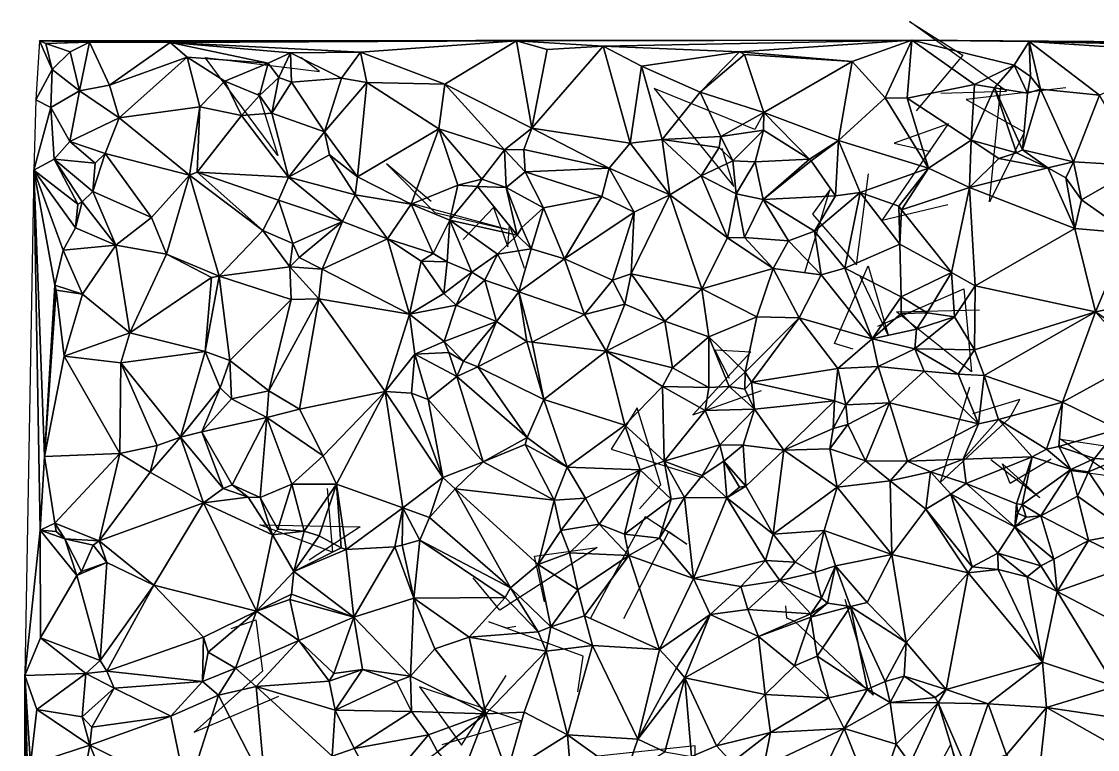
# Model space of a CAD drawing. Header units: metres. Extents: x -15.8 to 15, y -15.6 to 15.3.
# Drawn here: x -15 to 1.06, y 4.41 to 15.27 of the extents above; entities that cross this region are included whole.
import ezdxf

# ---------------------------------------------------------------- set-up
doc = ezdxf.new("R2010")
doc.units = ezdxf.units.M
doc.layers.add('CRACKS', color=1, linetype='Continuous')
doc.layers.add('STREET_MESH', color=7, linetype='Continuous')

msp = doc.modelspace()

# ---------------------------------------------------------------- linework, layer by layer
at = {"layer": 'CRACKS'}
for points in [[(-1.275, 14.2, 0.1), (-0.297, 14.234, 0.1), (-1.746, 15.272, 0.1), (-0.95, 14.77, 0.1), (-1.647, 13.939, 0.1)], [(-11.469, 14.208, 0.1), (-11.174, 13.273, 0.1), (-12.257, 14.735, 0.1), (-10.55, 14.527, 0.1), (-10.83, 14.737, 0.1)], [(-3.929, 13.888, 0.1), (-4.051, 13.658, 0.1), (-5.558, 14.271, 0.1), (-4.369, 12.809, 0.1), (-4.542, 13.378, 0.1)], [(0.589, 14.283, 0.1), (-0.898, 14.108, 0.1), (-0.03, 13.622, 0.1), (-0.553, 12.579, 0.1), (-0.381, 14.287, 0.1)], [(-1.175, 12.537, 0.1), (-2.153, 12.3, 0.1), (-1.163, 13.742, 0.1), (-1.972, 13.455, 0.1), (-1.43, 13.331, 0.1)], [(-8.887, 12.586, 0.1), (-9.55, 13.149, 0.1), (-8.829, 12.421, 0.1), (-7.744, 12.168, 0.1), (-9.218, 12.566, 0.1)], [(-3.306, 11.526, 0.1), (-2.935, 12.758, 0.1), (-3.194, 12.396, 0.1), (-2.537, 11.64, 0.1), (-2.356, 13, 0.1)], [(-8.409, 12.02, 0.1), (-7.955, 12.498, 0.1), (-7.739, 11.906, 0.1), (-7.716, 12.232, 0.1), (-7.497, 11.589, 0.1)], [(-2.584, 10.383, 0.1), (-2.863, 10.464, 0.1), (-2.364, 11.627, 0.1), (-2.062, 10.592, 0.1), (-2.478, 11.461, 0.1)], [(-2.216, 10.726, 0.1), (-0.932, 11.282, 0.1), (-0.82, 10.042, 0.1), (-1.938, 10.938, 0.1), (-0.701, 10.966, 0.1)], [(-4.431, 9.942, 0.1), (-4.649, 10.37, 0.1), (-4.111, 10.343, 0.1), (-4.979, 9.402, 0.1), (-3.956, 9.763, 0.1)], [(-0.848, 9.814, 0.1), (-1.288, 8.391, 0.1), (-0.254, 9.35, 0.1), (-0.1, 9.63, 0.1), (-0.805, 9.417, 0.1)], [(-5.777, 7.998, 0.1), (-5.459, 8.357, 0.1), (-5.812, 9.505, 0.1), (-6.197, 8.887, 0.1), (-4.835, 8.467, 0.1)], [(1.523, 8.328, 0.1), (0.508, 9.039, 0.1), (1.965, 8.817, 0.1), (1.804, 8.412, 0.1), (0.664, 8.567, 0.1)], [(0.37, 8.739, 0.1), (-0.24, 8.374, 0.1), (-0.359, 8.671, 0.1), (0.202, 8.164, 0.1), (-0.532, 8.731, 0.1)], [(-10.437, 8.3, 0.1), (-10.359, 7.35, 0.1), (-11.444, 7.757, 0.1), (-9.942, 7.73, 0.1), (-10.706, 7.231, 0.1)], [(-6.011, 6.362, 0.1), (-5.335, 7.66, 0.1), (-5.069, 7.472, 0.1), (-5.69, 7.879, 0.1), (-6.506, 6.365, 0.1)], [(-7.191, 6.607, 0.1), (-7.344, 7.292, 0.1), (-6.405, 7.419, 0.1), (-7.862, 6.483, 0.1), (-8.26, 6.965, 0.1)], [(-2.709, 6.647, 0.1), (-2.285, 5.214, 0.1), (-3.454, 6.316, 0.1), (-3.575, 6.367, 0.1), (-3.589, 6.548, 0.1)], [(-11.872, 6.209, 0.1), (-11.503, 6.341, 0.1), (-11.401, 5.573, 0.1), (-12.42, 4.665, 0.1), (-11.157, 5.2, 0.1)], [(-6.694, 5.264, 0.1), (-6.617, 5.796, 0.1), (-8.025, 6.309, 0.1), (-7.759, 6.222, 0.1), (-7.621, 6.245, 0.1)], [(-8.721, 4.478, 0.1), (-7.53, 4.83, 0.1), (-9.061, 5.342, 0.1), (-8.432, 4.469, 0.1), (-7.767, 5.509, 0.1)], [(-6.395, 3.576, 0.1), (-4.933, 3.552, 0.1), (-4.944, 4.458, 0.1), (-6.441, 4.302, 0.1), (-5.707, 2.921, 0.1)], [(-1.393, 4.004, 0.1), (-1.126, 4.479, 0.1), (-0.852, 3.325, 0.1), (-1.094, 2.8, 0.1), (-0.708, 4.108, 0.1)]]:
    msp.add_polyline3d(points, dxfattribs=at)
at = {"layer": 'STREET_MESH'}
for points in [[(-14.785, 14.104), (-14.542, 14.557), (-14.73, 14.985)], [(-14.73, 14.985), (-7.612, 14.983), (-1.712, 14.992)], [(-12.779, 14.96), (-7.612, 14.983), (-14.73, 14.985)], [(-13.983, 14.964), (-12.779, 14.96), (-14.73, 14.985)], [(-14.637, 14.945), (-13.983, 14.964), (-14.73, 14.985)], [(-14.542, 14.557), (-14.637, 14.945), (-14.73, 14.985)], [(-14.637, 14.945), (-14.274, 14.818), (-13.983, 14.964)], [(-14.274, 14.818), (-14.637, 14.945), (-14.542, 14.557)], [(-14.274, 14.818), (-14.134, 14.238), (-13.983, 14.964)], [(-13.983, 14.964), (-14.134, 14.238), (-13.687, 14.322)], [(-13.983, 14.964), (-13.687, 14.322), (-12.779, 14.96)], [(-13.687, 14.322), (-12.528, 14.738), (-12.779, 14.96)], [(-12.779, 14.96), (-9.937, 14.816), (-7.612, 14.983)], [(-9.937, 14.816), (-12.779, 14.96), (-10.983, 14.802)], [(-12.779, 14.96), (-11.32, 14.651), (-10.983, 14.802)], [(-12.528, 14.738), (-11.32, 14.651), (-12.779, 14.96)], [(-9.937, 14.816), (-8.682, 14.335), (-7.612, 14.983)], [(-8.682, 14.335), (-7.384, 13.681), (-7.612, 14.983)], [(-7.612, 14.983), (-6.318, 14.905), (-1.712, 14.992)], [(-7.384, 13.681), (-7.151, 14.852), (-7.612, 14.983)], [(-7.151, 14.852), (-6.318, 14.905), (-7.612, 14.983)], [(-6.318, 14.905), (-4.284, 14.818), (-1.712, 14.992)], [(-4.284, 14.818), (-2.603, 14.675), (-1.712, 14.992)], [(-2.603, 14.675), (-2.107, 14.134), (-1.712, 14.992)], [(-2.107, 14.134), (-1.779, 14.128), (-1.712, 14.992)], [(-1.779, 14.128), (-0.776, 14.331), (-1.712, 14.992)], [(0.04, 14.975), (7.804, 14.924), (-1.712, 14.992)], [(-0.181, 14.618), (0.04, 14.975), (-1.712, 14.992)], [(-0.776, 14.331), (-0.181, 14.618), (-1.712, 14.992)], [(-0.181, 14.618), (0.059, 14.449), (0.04, 14.975)], [(3.629, 14.887), (0.04, 14.975), (2.426, 14.813)], [(0.04, 14.975), (1.092, 14.173), (2.426, 14.813)], [(7.804, 14.924), (0.04, 14.975), (3.629, 14.887)], [(0.04, 14.975), (0.212, 14.26), (1.092, 14.173)], [(0.059, 14.449), (0.212, 14.26), (0.04, 14.975)], [(-14.274, 14.818), (-14.542, 14.557), (-14.134, 14.238)], [(-11.32, 14.651), (-11.158, 14.437), (-10.983, 14.802)], [(-11.158, 14.437), (-10.971, 14.366), (-10.983, 14.802)], [(-10.224, 14.425), (-9.937, 14.816), (-10.983, 14.802)], [(-10.971, 14.366), (-10.224, 14.425), (-10.983, 14.802)], [(-10.224, 14.425), (-9.843, 14.361), (-9.937, 14.816)], [(-9.843, 14.361), (-8.682, 14.335), (-9.937, 14.816)], [(-6.318, 14.905), (-7.151, 14.852), (-7.384, 13.681)], [(-5.914, 13.457), (-6.318, 14.905), (-7.384, 13.681)], [(-6.318, 14.905), (-5.746, 14.607), (-4.284, 14.818)], [(-6.318, 14.905), (-5.914, 13.457), (-5.746, 14.607)], [(-5.746, 14.607), (-4.867, 14.219), (-4.284, 14.818)], [(-4.867, 14.219), (-4.206, 14.778), (-4.284, 14.818)], [(-3.918, 13.913), (-4.206, 14.778), (-4.867, 14.219)], [(-4.206, 14.778), (-2.603, 14.675), (-4.284, 14.818)], [(-4.206, 14.778), (-3.918, 13.913), (-2.603, 14.675)], [(-13.54, 13.835), (-12.528, 14.738), (-13.687, 14.322)], [(-12.338, 13.998), (-12.528, 14.738), (-13.54, 13.835)], [(-11.32, 14.651), (-12.528, 14.738), (-11.966, 14.382)], [(-12.528, 14.738), (-12.338, 13.998), (-11.966, 14.382)], [(-11.447, 14.165), (-11.32, 14.651), (-11.966, 14.382)], [(-11.447, 14.165), (-11.158, 14.437), (-11.32, 14.651)], [(-2.603, 14.675), (-3.918, 13.913), (-2.807, 13.498)], [(-2.107, 14.134), (-2.603, 14.675), (-2.807, 13.498)], [(-0.476, 14.284), (-0.181, 14.618), (-0.776, 14.331)], [(-0.181, 14.618), (-0.476, 14.284), (0.014, 14.202)], [(0.059, 14.449), (-0.181, 14.618), (0.014, 14.202)], [(-14.785, 14.104), (-14.562, 13.989), (-14.542, 14.557)], [(-14.542, 14.557), (-14.562, 13.989), (-14.134, 14.238)], [(-5.914, 13.457), (-5.436, 13.511), (-5.746, 14.607)], [(-5.436, 13.511), (-4.867, 14.219), (-5.746, 14.607)], [(-14.134, 14.238), (-13.54, 13.835), (-13.687, 14.322)], [(-12.338, 13.998), (-11.716, 13.871), (-11.966, 14.382)], [(-11.716, 13.871), (-11.447, 14.165), (-11.966, 14.382)], [(-11.447, 14.165), (-11.265, 13.905), (-11.158, 14.437)], [(-11.265, 13.905), (-10.971, 14.366), (-11.158, 14.437)], [(-10.477, 13.624), (-10.971, 14.366), (-11.265, 13.905)], [(-10.971, 14.366), (-10.477, 13.624), (-10.224, 14.425)], [(-10.477, 13.624), (-9.843, 14.361), (-10.224, 14.425)], [(-10.477, 13.624), (-9.985, 12.953), (-9.843, 14.361)], [(-9.843, 14.361), (-9.985, 12.953), (-8.769, 13.672)], [(-8.682, 14.335), (-9.843, 14.361), (-8.769, 13.672)], [(-7.789, 13.354), (-8.682, 14.335), (-8.769, 13.672)], [(-8.682, 14.335), (-7.789, 13.354), (-7.384, 13.681)], [(-0.776, 14.331), (-1.779, 14.128), (-0.823, 13.501)], [(-0.476, 14.284), (-0.776, 14.331), (-0.823, 13.501)], [(0.212, 14.26), (0.059, 14.449), (0.014, 14.202)], [(-14.562, 13.989), (-14.277, 13.482), (-14.134, 14.238)], [(-14.277, 13.482), (-13.54, 13.835), (-14.134, 14.238)], [(-11.265, 13.905), (-11.447, 14.165), (-11.716, 13.871)], [(-4.562, 13.556), (-4.867, 14.219), (-5.436, 13.511)], [(-4.562, 13.556), (-3.918, 13.913), (-4.867, 14.219)], [(-1.46, 13.081), (-2.107, 14.134), (-2.807, 13.498)], [(-2.107, 14.134), (-1.46, 13.081), (-1.779, 14.128)], [(-0.149, 13.312), (-0.476, 14.284), (-0.823, 13.501)], [(-0.476, 14.284), (-0.059, 13.358), (0.014, 14.202)], [(-0.059, 13.358), (-0.476, 14.284), (-0.149, 13.312)], [(-0.059, 13.358), (0.212, 14.26), (0.014, 14.202)], [(0.212, 14.26), (-0.059, 13.358), (0.703, 13.179)], [(0.212, 14.26), (0.703, 13.179), (1.092, 14.173)], [(0.703, 13.179), (1.71, 13.116), (1.092, 14.173)], [(-14.562, 13.989), (-14.785, 14.104), (-14.816, 13.054)], [(-14.514, 13.217), (-14.562, 13.989), (-14.816, 13.054)], [(-14.562, 13.989), (-14.514, 13.217), (-14.277, 13.482)], [(-12.338, 13.998), (-13.54, 13.835), (-12.494, 12.98)], [(-12.338, 13.998), (-12.494, 12.98), (-12.376, 13.023)], [(-11.716, 13.871), (-12.338, 13.998), (-12.376, 13.023)], [(-1.779, 14.128), (-1.46, 13.081), (-0.823, 13.501)], [(-13.54, 13.835), (-14.277, 13.482), (-13.749, 13.3)], [(-12.494, 12.98), (-13.54, 13.835), (-13.749, 13.3)], [(-11.015, 12.949), (-11.716, 13.871), (-12.376, 13.023)], [(-11.265, 13.905), (-11.716, 13.871), (-11.015, 12.949)], [(-10.477, 13.624), (-11.265, 13.905), (-11.015, 12.949)], [(-4.562, 13.556), (-3.923, 13.652), (-3.918, 13.913)], [(-3.923, 13.652), (-3.239, 13.218), (-3.918, 13.913)], [(-3.918, 13.913), (-3.239, 13.218), (-2.807, 13.498)], [(-9.985, 12.953), (-9.181, 12.545), (-8.769, 13.672)], [(-9.181, 12.545), (-8.486, 12.831), (-8.769, 13.672)], [(-8.128, 12.918), (-7.789, 13.354), (-8.769, 13.672)], [(-8.486, 12.831), (-8.128, 12.918), (-8.769, 13.672)], [(-7.789, 13.354), (-7.5, 13.362), (-7.384, 13.681)], [(-7.384, 13.681), (-7.5, 13.362), (-6.228, 13.083)], [(-5.914, 13.457), (-7.384, 13.681), (-6.228, 13.083)], [(-4.383, 13.193), (-3.923, 13.652), (-4.562, 13.556)], [(-4.05, 13.178), (-3.923, 13.652), (-4.383, 13.193)], [(-3.239, 13.218), (-3.923, 13.652), (-4.05, 13.178)], [(-10.477, 13.624), (-11.015, 12.949), (-10.401, 13.282)], [(-9.985, 12.953), (-10.477, 13.624), (-10.401, 13.282)], [(-5.914, 13.457), (-5.323, 12.684), (-5.436, 13.511)], [(-4.562, 13.556), (-5.436, 13.511), (-4.586, 13.391)], [(-5.436, 13.511), (-4.856, 12.97), (-4.586, 13.391)], [(-5.323, 12.684), (-4.856, 12.97), (-5.436, 13.511)], [(-4.383, 13.193), (-4.562, 13.556), (-4.586, 13.391)], [(-3.239, 13.218), (-3.215, 13.191), (-2.807, 13.498)], [(-3.215, 13.191), (-2.85, 12.671), (-2.807, 13.498)], [(-2.85, 12.671), (-2.483, 12.721), (-2.807, 13.498)], [(-2.483, 12.721), (-1.46, 13.081), (-2.807, 13.498)], [(-1.46, 13.081), (-0.847, 12.795), (-0.823, 13.501)], [(-0.847, 12.795), (-0.41, 13.227), (-0.823, 13.501)], [(-0.41, 13.227), (-0.149, 13.312), (-0.823, 13.501)], [(-14.514, 13.217), (-13.9, 13.157), (-14.277, 13.482)], [(-14.277, 13.482), (-13.9, 13.157), (-13.749, 13.3)], [(-8.128, 12.918), (-7.766, 12.792), (-7.789, 13.354)], [(-7.5, 13.362), (-7.789, 13.354), (-7.483, 13.027)], [(-7.789, 13.354), (-7.766, 12.792), (-7.483, 13.027)], [(-7.5, 13.362), (-7.483, 13.027), (-6.228, 13.083)], [(-5.323, 12.684), (-5.914, 13.457), (-6.228, 13.083)], [(-4.856, 12.97), (-4.383, 13.193), (-4.586, 13.391)], [(0.322, 13.089), (-0.059, 13.358), (-0.149, 13.312)], [(-0.059, 13.358), (0.322, 13.089), (0.703, 13.179)], [(-14.159, 12.547), (-14.514, 13.217), (-14.816, 13.054)], [(-14.514, 13.217), (-13.935, 12.734), (-13.9, 13.157)], [(-14.092, 12.578), (-13.935, 12.734), (-14.514, 13.217)], [(-14.159, 12.547), (-14.092, 12.578), (-14.514, 13.217)], [(-13.935, 12.734), (-13.061, 12.346), (-13.749, 13.3)], [(-13.9, 13.157), (-13.935, 12.734), (-13.749, 13.3)], [(-13.061, 12.346), (-12.494, 12.98), (-13.749, 13.3)], [(-11.015, 12.949), (-10.019, 12.685), (-10.401, 13.282)], [(-10.019, 12.685), (-9.985, 12.953), (-10.401, 13.282)], [(-4.333, 12.701), (-4.383, 13.193), (-4.856, 12.97)], [(-4.05, 13.178), (-4.383, 13.193), (-4.333, 12.701)], [(-3.929, 12.613), (-4.05, 13.178), (-4.333, 12.701)], [(-3.239, 13.218), (-4.05, 13.178), (-3.929, 12.613)], [(-3.215, 13.191), (-3.239, 13.218), (-3.929, 12.613)], [(-2.85, 12.671), (-3.215, 13.191), (-3.929, 12.613)], [(0.322, 13.089), (-0.41, 13.227), (-0.847, 12.795)], [(-0.41, 13.227), (0.322, 13.089), (-0.149, 13.312)], [(0.322, 13.089), (0.589, 12.94), (0.703, 13.179)], [(0.589, 12.94), (0.821, 12.612), (0.703, 13.179)], [(0.821, 12.612), (1.71, 13.116), (0.703, 13.179)], [(-14.723, 7.678), (-14.816, 13.054), (-14.952, 5.509)], [(-14.5, 11.335), (-14.816, 13.054), (-14.657, 8.778)], [(-14.5, 11.335), (-14.377, 11.859), (-14.816, 13.054)], [(-14.816, 13.054), (-14.723, 7.678), (-14.657, 8.778)], [(-14.377, 11.859), (-14.192, 12.192), (-14.816, 13.054)], [(-14.192, 12.192), (-14.159, 12.547), (-14.816, 13.054)], [(-12.494, 12.98), (-11.398, 12.153), (-12.376, 13.023)], [(-11.163, 12.603), (-11.015, 12.949), (-12.376, 13.023)], [(-11.398, 12.153), (-11.163, 12.603), (-12.376, 13.023)], [(-7.483, 13.027), (-7.766, 12.792), (-7.207, 12.491)], [(-7.483, 13.027), (-6.335, 12.661), (-6.228, 13.083)], [(-6.335, 12.661), (-7.483, 13.027), (-7.207, 12.491)], [(-6.335, 12.661), (-5.856, 12.426), (-6.228, 13.083)], [(-5.856, 12.426), (-5.323, 12.684), (-6.228, 13.083)], [(-1.46, 13.081), (-2.483, 12.721), (-1.906, 12.515)], [(-1.862, 12.461), (-1.46, 13.081), (-1.906, 12.515)], [(-1.46, 13.081), (-1.862, 12.461), (-0.847, 12.795)], [(0.322, 13.089), (-0.847, 12.795), (0.724, 12.181)], [(0.589, 12.94), (0.322, 13.089), (0.724, 12.181)], [(1.71, 13.116), (0.821, 12.612), (1.531, 12.112)], [(-12.837, 11.797), (-12.494, 12.98), (-13.061, 12.346)], [(-12.837, 11.797), (-12.051, 11.47), (-12.494, 12.98)], [(-12.051, 11.47), (-11.398, 12.153), (-12.494, 12.98)], [(-11.015, 12.949), (-11.163, 12.603), (-10.209, 12.286)], [(-10.019, 12.685), (-11.015, 12.949), (-10.209, 12.286)], [(-9.985, 12.953), (-10.019, 12.685), (-9.181, 12.545)], [(-8.128, 12.918), (-8.486, 12.831), (-8.194, 12.807)], [(-8.128, 12.918), (-8.194, 12.807), (-7.766, 12.792)], [(-4.856, 12.97), (-5.323, 12.684), (-4.461, 12.044)], [(-4.333, 12.701), (-4.856, 12.97), (-4.461, 12.044)], [(0.821, 12.612), (0.589, 12.94), (0.724, 12.181)], [(-13.589, 11.932), (-13.935, 12.734), (-14.092, 12.578)], [(-13.935, 12.734), (-13.589, 11.932), (-13.061, 12.346)], [(-8.605, 12.305), (-8.486, 12.831), (-9.181, 12.545)], [(-8.194, 12.807), (-8.486, 12.831), (-8.605, 12.305)], [(-7.599, 12.085), (-8.194, 12.807), (-8.605, 12.305)], [(-8.194, 12.807), (-7.599, 12.085), (-7.766, 12.792)], [(-7.766, 12.792), (-7.53, 12.197), (-7.207, 12.491)], [(-7.599, 12.085), (-7.53, 12.197), (-7.766, 12.792)], [(-4.208, 12.046), (-4.333, 12.701), (-4.461, 12.044)], [(-4.208, 12.046), (-3.929, 12.613), (-4.333, 12.701)], [(-2.483, 12.721), (-3.162, 12.144), (-2.71, 11.588)], [(-2.483, 12.721), (-2.85, 12.671), (-3.162, 12.144)], [(-1.888, 11.947), (-2.483, 12.721), (-2.71, 11.588)], [(-2.483, 12.721), (-1.888, 11.947), (-1.906, 12.515)], [(-0.847, 12.795), (-1.862, 12.461), (-1.118, 11.526)], [(-0.766, 11.325), (-0.847, 12.795), (-1.118, 11.526)], [(-0.847, 12.795), (-0.766, 11.325), (0.724, 12.181)], [(-14.192, 12.192), (-13.589, 11.932), (-14.092, 12.578)], [(-14.159, 12.547), (-14.192, 12.192), (-14.092, 12.578)], [(-11.163, 12.603), (-11.398, 12.153), (-10.948, 11.958)], [(-10.209, 12.286), (-11.163, 12.603), (-10.948, 11.958)], [(-10.019, 12.685), (-10.209, 12.286), (-9.537, 12.027)], [(-9.181, 12.545), (-10.019, 12.685), (-9.537, 12.027)], [(-8.855, 11.811), (-9.181, 12.545), (-9.537, 12.027)], [(-8.855, 11.811), (-8.605, 12.305), (-9.181, 12.545)], [(-6.895, 11.728), (-6.335, 12.661), (-7.207, 12.491)], [(-5.856, 12.426), (-6.335, 12.661), (-6.895, 11.728)], [(-5.323, 12.684), (-5.901, 11.507), (-4.845, 11.281)], [(-5.323, 12.684), (-5.856, 12.426), (-5.901, 11.507)], [(-5.323, 12.684), (-4.845, 11.281), (-4.461, 12.044)], [(-4.208, 12.046), (-3.549, 11.998), (-3.929, 12.613)], [(-2.85, 12.671), (-3.929, 12.613), (-3.162, 12.144)], [(-3.929, 12.613), (-3.549, 11.998), (-3.162, 12.144)], [(0.821, 12.612), (0.724, 12.181), (1.531, 12.112)], [(-7.207, 12.491), (-7.53, 12.197), (-7.392, 11.878)], [(-6.895, 11.728), (-7.207, 12.491), (-7.392, 11.878)], [(-6.176, 11.411), (-5.856, 12.426), (-6.895, 11.728)], [(-5.856, 12.426), (-6.176, 11.411), (-5.901, 11.507)], [(-1.888, 11.947), (-1.862, 12.461), (-1.906, 12.515)], [(-1.862, 12.461), (-1.888, 11.947), (-1.118, 11.526)], [(-13.589, 11.932), (-12.837, 11.797), (-13.061, 12.346)], [(-10.856, 11.749), (-10.209, 12.286), (-10.948, 11.958)], [(-10.209, 12.286), (-10.856, 11.749), (-10.513, 11.577)], [(-10.209, 12.286), (-10.513, 11.577), (-9.537, 12.027)], [(-8.855, 11.811), (-8.646, 11.682), (-8.605, 12.305)], [(-8.646, 11.682), (-8.277, 11.531), (-8.605, 12.305)], [(-8.277, 11.531), (-7.895, 11.797), (-8.605, 12.305)], [(-7.895, 11.797), (-7.599, 12.085), (-8.605, 12.305)], [(-13.589, 11.932), (-14.192, 12.192), (-14.377, 11.859)], [(-11.398, 12.153), (-12.051, 11.47), (-10.992, 11.608)], [(-11.398, 12.153), (-10.992, 11.608), (-10.948, 11.958)], [(-7.599, 12.085), (-7.895, 11.797), (-7.392, 11.878)], [(-7.53, 12.197), (-7.599, 12.085), (-7.392, 11.878)], [(-3.781, 11.584), (-4.208, 12.046), (-4.461, 12.044)], [(-3.549, 11.998), (-4.208, 12.046), (-3.781, 11.584)], [(-3.549, 11.998), (-3.062, 11.492), (-3.162, 12.144)], [(-3.162, 12.144), (-3.062, 11.492), (-2.71, 11.588)], [(-0.766, 11.325), (1.03, 10.94), (0.724, 12.181)], [(0.724, 12.181), (1.03, 10.94), (1.531, 12.112)], [(1.03, 10.94), (2.651, 11.266), (1.531, 12.112)], [(-13.589, 11.932), (-14.377, 11.859), (-14.088, 11.204)], [(-13.383, 10.625), (-13.589, 11.932), (-14.088, 11.204)], [(-12.837, 11.797), (-13.589, 11.932), (-13.383, 10.625)], [(-10.992, 11.608), (-10.856, 11.749), (-10.948, 11.958)], [(-10.513, 11.577), (-9.21, 10.903), (-9.537, 12.027)], [(-9.21, 10.903), (-9.034, 11.695), (-9.537, 12.027)], [(-9.034, 11.695), (-8.855, 11.811), (-9.537, 12.027)], [(-4.845, 11.281), (-3.781, 11.584), (-4.461, 12.044)], [(-3.062, 11.492), (-3.549, 11.998), (-3.781, 11.584)], [(-1.871, 11.161), (-1.888, 11.947), (-2.71, 11.588)], [(-1.888, 11.947), (-1.871, 11.161), (-1.118, 11.526)], [(-14.377, 11.859), (-14.5, 11.335), (-14.088, 11.204)], [(-12.163, 11.453), (-12.837, 11.797), (-13.383, 10.625)], [(-12.163, 11.453), (-12.051, 11.47), (-12.837, 11.797)], [(-10.513, 11.577), (-10.856, 11.749), (-10.992, 11.608)], [(-8.855, 11.811), (-9.034, 11.695), (-8.646, 11.682)], [(-7.895, 11.797), (-8.277, 11.531), (-8.083, 11.411)], [(-7.575, 11.235), (-7.895, 11.797), (-8.083, 11.411)], [(-7.895, 11.797), (-7.575, 11.235), (-7.392, 11.878)], [(-7.575, 11.235), (-6.895, 11.728), (-7.392, 11.878)], [(-6.895, 11.728), (-7.575, 11.235), (-6.595, 10.898)], [(-6.176, 11.411), (-6.895, 11.728), (-6.595, 10.898)], [(-10.992, 11.608), (-12.051, 11.47), (-10.974, 11.123)], [(-10.563, 11.13), (-10.992, 11.608), (-10.974, 11.123)], [(-10.563, 11.13), (-10.513, 11.577), (-10.992, 11.608)], [(-10.563, 11.13), (-9.21, 10.903), (-10.513, 11.577)], [(-9.034, 11.695), (-9.21, 10.903), (-8.696, 11.213)], [(-8.646, 11.682), (-9.034, 11.695), (-8.696, 11.213)], [(-8.277, 11.531), (-8.646, 11.682), (-8.696, 11.213)], [(-3.781, 11.584), (-4.845, 11.281), (-4.026, 10.865)], [(-3.394, 10.847), (-3.781, 11.584), (-4.026, 10.865)], [(-3.062, 11.492), (-3.781, 11.584), (-3.394, 10.847)], [(-2.71, 11.588), (-3.062, 11.492), (-2.302, 10.537)], [(-1.871, 11.161), (-2.71, 11.588), (-2.302, 10.537)], [(-12.163, 11.453), (-13.383, 10.625), (-12.257, 10.345)], [(-11.888, 10.214), (-12.051, 11.47), (-12.257, 10.345)], [(-12.051, 11.47), (-12.163, 11.453), (-12.257, 10.345)], [(-12.051, 11.47), (-11.888, 10.214), (-10.974, 11.123)], [(-8.511, 11.036), (-8.277, 11.531), (-8.696, 11.213)], [(-8.277, 11.531), (-8.511, 11.036), (-8.083, 11.411)], [(-8.511, 11.036), (-7.911, 10.792), (-8.083, 11.411)], [(-7.911, 10.792), (-7.575, 11.235), (-8.083, 11.411)], [(-6.176, 11.411), (-6.595, 10.898), (-5.994, 11.052)], [(-5.901, 11.507), (-6.176, 11.411), (-5.994, 11.052)], [(-5.397, 10.799), (-5.901, 11.507), (-5.994, 11.052)], [(-5.901, 11.507), (-5.397, 10.799), (-4.845, 11.281)], [(-2.302, 10.537), (-3.062, 11.492), (-3.394, 10.847)], [(-1.871, 11.161), (-1.48, 10.924), (-1.118, 11.526)], [(-1.48, 10.924), (-1.073, 10.863), (-1.118, 11.526)], [(-1.073, 10.863), (-0.766, 11.325), (-1.118, 11.526)], [(-14.483, 11.262), (-14.5, 11.335), (-14.657, 8.778)], [(-14.483, 11.262), (-14.657, 8.778), (-14.362, 10.274)], [(-14.5, 11.335), (-14.483, 11.262), (-14.088, 11.204)], [(-14.088, 11.204), (-14.483, 11.262), (-14.362, 10.274)], [(-5.397, 10.799), (-4.741, 10.565), (-4.845, 11.281)], [(-4.845, 11.281), (-4.741, 10.565), (-4.026, 10.865)], [(-0.766, 11.325), (-1.073, 10.863), (-0.774, 10.369)], [(-0.766, 11.325), (-0.774, 10.369), (1.03, 10.94)], [(1.989, 10.278), (2.651, 11.266), (1.03, 10.94)], [(-13.383, 10.625), (-14.088, 11.204), (-14.362, 10.274)], [(-11.888, 10.214), (-11.31, 9.758), (-10.974, 11.123)], [(-11.31, 9.758), (-10.563, 11.13), (-10.974, 11.123)], [(-10.851, 9.483), (-10.563, 11.13), (-11.31, 9.758)], [(-10.851, 9.483), (-9.573, 9.748), (-10.563, 11.13)], [(-10.563, 11.13), (-9.573, 9.748), (-9.21, 10.903)], [(-9.21, 10.903), (-8.511, 11.036), (-8.696, 11.213)], [(-7.911, 10.792), (-7.455, 10.494), (-7.575, 11.235)], [(-7.575, 11.235), (-7.375, 10.484), (-6.595, 10.898)], [(-7.575, 11.235), (-7.455, 10.494), (-7.375, 10.484)], [(-1.869, 10.914), (-1.871, 11.161), (-2.302, 10.537)], [(-1.871, 11.161), (-1.869, 10.914), (-1.48, 10.924)], [(-8.689, 10.495), (-8.511, 11.036), (-9.21, 10.903)], [(-8.689, 10.495), (-7.911, 10.792), (-8.511, 11.036)], [(-6.595, 10.898), (-6.274, 10.353), (-5.994, 11.052)], [(-6.274, 10.353), (-5.397, 10.799), (-5.994, 11.052)], [(-1.869, 10.914), (-1.641, 10.677), (-1.48, 10.924)], [(-1.48, 10.924), (-1.641, 10.677), (-1.073, 10.863)], [(-0.774, 10.369), (-0.631, 9.987), (1.03, 10.94)], [(1.03, 10.94), (-0.631, 9.987), (0.541, 9.588)], [(1.671, 10.213), (1.03, 10.94), (0.541, 9.588)], [(1.671, 10.213), (1.989, 10.278), (1.03, 10.94)], [(-9.21, 10.903), (-9.573, 9.748), (-9.126, 10.308)], [(-8.689, 10.495), (-9.21, 10.903), (-9.126, 10.308)], [(-8.689, 10.495), (-8.404, 10.202), (-7.911, 10.792)], [(-8.404, 10.202), (-8.19, 10.119), (-7.911, 10.792)], [(-8.19, 10.119), (-7.455, 10.494), (-7.911, 10.792)], [(-6.595, 10.898), (-7.375, 10.484), (-6.274, 10.353)], [(-5.283, 10.1), (-5.397, 10.799), (-6.274, 10.353)], [(-5.397, 10.799), (-5.283, 10.1), (-4.741, 10.565)], [(-4.741, 10.565), (-4.198, 10.039), (-4.026, 10.865)], [(-4.198, 10.039), (-3.394, 10.847), (-4.026, 10.865)], [(-4.198, 10.039), (-4.104, 9.887), (-3.394, 10.847)], [(-3.394, 10.847), (-4.104, 9.887), (-2.817, 10.091)], [(-2.302, 10.537), (-3.394, 10.847), (-2.817, 10.091)], [(-1.641, 10.677), (-1.869, 10.914), (-2.302, 10.537)], [(-0.774, 10.369), (-1.073, 10.863), (-1.664, 10.387)], [(-1.073, 10.863), (-1.641, 10.677), (-1.664, 10.387)], [(-13.518, 10.175), (-13.383, 10.625), (-14.362, 10.274)], [(-13.383, 10.625), (-13.518, 10.175), (-12.257, 10.345)], [(-1.641, 10.677), (-2.302, 10.537), (-1.664, 10.387)], [(-8.62, 10.329), (-8.689, 10.495), (-9.126, 10.308)], [(-8.62, 10.329), (-8.404, 10.202), (-8.689, 10.495)], [(-7.455, 10.494), (-8.19, 10.119), (-7.203, 9.627)], [(-7.455, 10.494), (-7.203, 9.627), (-7.375, 10.484)], [(-7.375, 10.484), (-7.203, 9.627), (-6.274, 10.353)], [(-5.283, 10.1), (-4.74, 9.81), (-4.741, 10.565)], [(-4.74, 9.81), (-4.438, 9.823), (-4.741, 10.565)], [(-4.438, 9.823), (-4.198, 10.039), (-4.741, 10.565)], [(-2.215, 10.124), (-2.302, 10.537), (-2.817, 10.091)], [(-2.302, 10.537), (-2.215, 10.124), (-1.664, 10.387)], [(-13.518, 10.175), (-12.624, 9.067), (-12.257, 10.345)], [(-12.624, 9.067), (-12.033, 9.804), (-12.257, 10.345)], [(-12.033, 9.804), (-11.888, 10.214), (-12.257, 10.345)], [(-9.573, 9.748), (-9.178, 9.725), (-9.126, 10.308)], [(-9.178, 9.725), (-8.929, 9.628), (-9.126, 10.308)], [(-8.503, 9.975), (-8.62, 10.329), (-9.126, 10.308)], [(-8.929, 9.628), (-8.503, 9.975), (-9.126, 10.308)], [(-8.404, 10.202), (-8.62, 10.329), (-8.503, 9.975)], [(-7.203, 9.627), (-5.993, 9.247), (-6.274, 10.353)], [(-5.283, 10.1), (-6.274, 10.353), (-5.43, 9.823)], [(-6.274, 10.353), (-5.993, 9.247), (-5.43, 9.823)], [(-2.215, 10.124), (-1.525, 10.052), (-1.664, 10.387)], [(-1.019, 10.007), (-0.774, 10.369), (-1.664, 10.387)], [(-1.525, 10.052), (-1.019, 10.007), (-1.664, 10.387)], [(-1.019, 10.007), (-0.631, 9.987), (-0.774, 10.369)], [(-14.657, 8.778), (-13.533, 8.822), (-14.362, 10.274)], [(-13.533, 8.822), (-13.518, 10.175), (-14.362, 10.274)], [(-13.533, 8.822), (-12.974, 8.944), (-13.518, 10.175)], [(-12.974, 8.944), (-12.624, 9.067), (-13.518, 10.175)], [(-12.033, 9.804), (-11.867, 9.638), (-11.888, 10.214)], [(-11.867, 9.638), (-11.31, 9.758), (-11.888, 10.214)], [(-8.404, 10.202), (-8.503, 9.975), (-8.19, 10.119)], [(-8.19, 10.119), (-8.503, 9.975), (-7.453, 9.061)], [(-7.203, 9.627), (-8.19, 10.119), (-7.453, 9.061)], [(-2.697, 9.549), (-2.215, 10.124), (-2.817, 10.091)], [(-2.215, 10.124), (-2.697, 9.549), (-2.041, 9.579)], [(-1.525, 10.052), (-2.215, 10.124), (-2.041, 9.579)], [(1.366, 9.188), (1.671, 10.213), (0.541, 9.588)], [(-8.503, 9.975), (-8.929, 9.628), (-8.109, 8.7)], [(-8.503, 9.975), (-8.109, 8.7), (-7.453, 9.061)], [(-4.74, 9.81), (-5.283, 10.1), (-5.43, 9.823)], [(-4.438, 9.823), (-4.201, 9.782), (-4.198, 10.039)], [(-4.198, 10.039), (-4.201, 9.782), (-4.104, 9.887)], [(-4.104, 9.887), (-2.865, 9.61), (-2.817, 10.091)], [(-2.865, 9.61), (-2.697, 9.549), (-2.817, 10.091)], [(-1.525, 10.052), (-2.041, 9.579), (-0.713, 9.264)], [(-1.019, 10.007), (-1.525, 10.052), (-0.713, 9.264)], [(-0.631, 9.987), (-1.019, 10.007), (-0.713, 9.264)], [(-0.415, 9.329), (-0.631, 9.987), (-0.713, 9.264)], [(-0.631, 9.987), (-0.415, 9.329), (0.541, 9.588)], [(-12.033, 9.804), (-12.624, 9.067), (-12.308, 9.145)], [(-12.033, 9.804), (-12.308, 9.145), (-11.867, 9.638)], [(-5.993, 9.247), (-5.405, 8.709), (-5.43, 9.823)], [(-5.43, 9.823), (-5.405, 8.709), (-4.794, 9.465)], [(-4.74, 9.81), (-5.43, 9.823), (-4.794, 9.465)], [(-4.438, 9.823), (-4.74, 9.81), (-4.794, 9.465)], [(-4.06, 9.483), (-4.438, 9.823), (-4.794, 9.465)], [(-4.06, 9.483), (-4.201, 9.782), (-4.438, 9.823)], [(-4.201, 9.782), (-4.06, 9.483), (-4.104, 9.887)], [(-4.06, 9.483), (-2.865, 9.61), (-4.104, 9.887)], [(-12.308, 9.145), (-11.34, 9.36), (-11.867, 9.638)], [(-11.867, 9.638), (-11.34, 9.36), (-11.31, 9.758)], [(-11.34, 9.36), (-10.851, 9.483), (-11.31, 9.758)], [(-9.573, 9.748), (-10.851, 9.483), (-10.496, 8.79)], [(-10.298, 8.368), (-9.573, 9.748), (-10.496, 8.79)], [(-9.573, 9.748), (-10.298, 8.368), (-9.309, 8.012)], [(-9.573, 9.748), (-8.711, 8.464), (-9.178, 9.725)], [(-8.711, 8.464), (-9.573, 9.748), (-9.309, 8.012)], [(-8.711, 8.464), (-8.929, 9.628), (-9.178, 9.725)], [(-10.851, 9.483), (-11.34, 9.36), (-10.496, 8.79)], [(-8.929, 9.628), (-8.711, 8.464), (-8.109, 8.7)], [(-6.856, 8.619), (-7.203, 9.627), (-7.453, 9.061)], [(-7.203, 9.627), (-6.856, 8.619), (-5.993, 9.247)], [(-4.578, 8.953), (-4.06, 9.483), (-4.794, 9.465)], [(-4.229, 8.946), (-4.06, 9.483), (-4.578, 8.953)], [(-4.06, 9.483), (-4.229, 8.946), (-3.623, 8.872)], [(-2.865, 9.61), (-4.06, 9.483), (-3.623, 8.872)], [(-2.884, 9.198), (-2.865, 9.61), (-3.623, 8.872)], [(-2.697, 9.549), (-2.865, 9.61), (-2.884, 9.198)], [(-2.663, 9.257), (-2.697, 9.549), (-2.884, 9.198)], [(-2.697, 9.549), (-2.663, 9.257), (-2.041, 9.579)], [(-2.041, 9.579), (-2.663, 9.257), (-2.4, 8.715)], [(-1.774, 8.71), (-2.041, 9.579), (-2.4, 8.715)], [(-2.041, 9.579), (-1.774, 8.71), (-0.713, 9.264)], [(-0.415, 9.329), (0.302, 8.886), (0.541, 9.588)], [(0.302, 8.886), (0.485, 8.926), (0.541, 9.588)], [(0.485, 8.926), (1.366, 9.188), (0.541, 9.588)], [(-11.34, 9.36), (-12.308, 9.145), (-11.856, 8.358)], [(-11.34, 9.36), (-11.856, 8.358), (-11.437, 8.166)], [(-10.966, 8.367), (-11.34, 9.36), (-11.437, 8.166)], [(-11.34, 9.36), (-10.966, 8.367), (-10.496, 8.79)], [(-5.405, 8.709), (-4.578, 8.953), (-4.794, 9.465)], [(-0.942, 8.74), (-0.415, 9.329), (-0.713, 9.264)], [(-0.942, 8.74), (0.087, 8.774), (-0.415, 9.329)], [(0.087, 8.774), (0.302, 8.886), (-0.415, 9.329)], [(-6.856, 8.619), (-5.765, 8.582), (-5.993, 9.247)], [(-5.993, 9.247), (-5.765, 8.582), (-5.405, 8.709)], [(-2.932, 8.893), (-2.884, 9.198), (-3.623, 8.872)], [(-2.663, 9.257), (-2.932, 8.893), (-2.4, 8.715)], [(-2.932, 8.893), (-2.663, 9.257), (-2.884, 9.198)], [(-1.774, 8.71), (-0.942, 8.74), (-0.713, 9.264)], [(0.485, 8.926), (1.014, 8.748), (1.366, 9.188)], [(1.014, 8.748), (1.349, 8.728), (1.366, 9.188)], [(-12.285, 8.085), (-12.624, 9.067), (-13.081, 8.543)], [(-12.624, 9.067), (-12.974, 8.944), (-13.081, 8.543)], [(-12.624, 9.067), (-11.99, 8.301), (-12.308, 9.145)], [(-11.99, 8.301), (-12.624, 9.067), (-12.285, 8.085)], [(-12.308, 9.145), (-11.99, 8.301), (-11.856, 8.358)], [(-8.109, 8.7), (-7.482, 8.956), (-7.453, 9.061)], [(-7.482, 8.956), (-6.856, 8.619), (-7.453, 9.061)], [(-12.974, 8.944), (-13.533, 8.822), (-13.081, 8.543)], [(-7.482, 8.956), (-8.109, 8.7), (-7.048, 8.127)], [(-6.856, 8.619), (-7.482, 8.956), (-7.048, 8.127)], [(-4.838, 8.495), (-4.578, 8.953), (-5.405, 8.709)], [(-4.578, 8.953), (-4.838, 8.495), (-4.517, 8.708)], [(-4.229, 8.946), (-4.578, 8.953), (-4.517, 8.708)], [(-4.187, 8.338), (-4.229, 8.946), (-4.517, 8.708)], [(-4.229, 8.946), (-4.187, 8.338), (-3.623, 8.872)], [(-4.187, 8.338), (-3.781, 7.621), (-3.623, 8.872)], [(-3.781, 7.621), (-2.823, 8.322), (-3.623, 8.872)], [(-2.823, 8.322), (-2.932, 8.893), (-3.623, 8.872)], [(-2.932, 8.893), (-2.823, 8.322), (-2.4, 8.715)], [(0.302, 8.886), (0.087, 8.774), (0.665, 8.583)], [(0.485, 8.926), (0.302, 8.886), (0.665, 8.583)], [(1.014, 8.748), (0.485, 8.926), (0.665, 8.583)], [(-14.723, 7.678), (-14.501, 7.785), (-14.657, 8.778)], [(-14.501, 7.785), (-13.533, 8.822), (-14.657, 8.778)], [(-13.533, 8.822), (-14.501, 7.785), (-13.84, 7.518)], [(-13.081, 8.543), (-13.533, 8.822), (-13.84, 7.518)], [(-10.966, 8.367), (-10.298, 8.368), (-10.496, 8.79)], [(-8.711, 8.464), (-8.524, 8.297), (-8.109, 8.7)], [(-8.109, 8.7), (-8.524, 8.297), (-7.048, 8.127)], [(-5.765, 8.582), (-5.304, 8.144), (-5.405, 8.709)], [(-5.405, 8.709), (-5.304, 8.144), (-5.105, 8.167)], [(-4.838, 8.495), (-5.405, 8.709), (-5.105, 8.167)], [(-4.838, 8.495), (-4.471, 8.162), (-4.517, 8.708)], [(-4.471, 8.162), (-4.28, 8.32), (-4.517, 8.708)], [(-4.28, 8.32), (-4.187, 8.338), (-4.517, 8.708)], [(-2.823, 8.322), (-2.034, 8.416), (-2.4, 8.715)], [(-2.034, 8.416), (-1.774, 8.71), (-2.4, 8.715)], [(-2.034, 8.416), (-1.432, 8.548), (-1.774, 8.71)], [(-1.432, 8.548), (-0.942, 8.74), (-1.774, 8.71)], [(-0.942, 8.74), (-1.432, 8.548), (-0.9, 8.374)], [(0.087, 8.774), (-0.942, 8.74), (-0.9, 8.374)], [(-0.15, 8.071), (0.087, 8.774), (-0.9, 8.374)], [(-0.15, 8.071), (-0.064, 8.06), (0.087, 8.774)], [(0.087, 8.774), (-0.064, 8.06), (0.665, 8.583)], [(0.929, 8.55), (1.014, 8.748), (0.665, 8.583)], [(1.349, 8.728), (1.014, 8.748), (0.929, 8.55)], [(1.539, 7.639), (1.349, 8.728), (0.929, 8.55)], [(-12.285, 8.085), (-13.081, 8.543), (-13.84, 7.518)], [(-6.581, 8.155), (-6.856, 8.619), (-7.048, 8.127)], [(-6.581, 8.155), (-5.765, 8.582), (-6.856, 8.619)], [(-6.581, 8.155), (-6.377, 7.768), (-5.765, 8.582)], [(-6.377, 7.768), (-6, 7.618), (-5.765, 8.582)], [(-5.765, 8.582), (-6, 7.618), (-5.304, 8.144)], [(-2.034, 8.416), (-1.502, 7.993), (-1.432, 8.548)], [(-1.502, 7.993), (-1.126, 8.214), (-1.432, 8.548)], [(-1.432, 8.548), (-1.126, 8.214), (-0.9, 8.374)], [(-0.064, 8.06), (0.213, 7.895), (0.665, 8.583)], [(0.213, 7.895), (0.764, 8.188), (0.665, 8.583)], [(0.764, 8.188), (0.929, 8.55), (0.665, 8.583)], [(0.764, 8.188), (1.539, 7.639), (0.929, 8.55)], [(-11.856, 8.358), (-11.99, 8.301), (-11.617, 8.17)], [(-11.437, 8.166), (-11.856, 8.358), (-11.617, 8.17)], [(-11.173, 7.694), (-10.966, 8.367), (-11.437, 8.166)], [(-10.966, 8.367), (-11.173, 7.694), (-10.779, 7.664)], [(-10.298, 8.368), (-10.966, 8.367), (-10.779, 7.664)], [(-10.558, 7.592), (-10.298, 8.368), (-10.779, 7.664)], [(-10.298, 8.368), (-10.558, 7.592), (-10.226, 7.417)], [(-10.298, 8.368), (-10.226, 7.417), (-10.151, 7.389)], [(-9.309, 8.012), (-10.298, 8.368), (-10.151, 7.389)], [(-8.711, 8.464), (-9.309, 8.012), (-8.911, 7.866)], [(-8.524, 8.297), (-8.711, 8.464), (-8.911, 7.866)], [(-4.471, 8.162), (-4.838, 8.495), (-5.105, 8.167)], [(-2.009, 7.314), (-2.034, 8.416), (-2.823, 8.322)], [(-1.502, 7.993), (-2.034, 8.416), (-2.009, 7.314)], [(-1.126, 8.214), (-0.171, 7.727), (-0.9, 8.374)], [(-0.171, 7.727), (-0.15, 8.071), (-0.9, 8.374)], [(-11.99, 8.301), (-12.285, 8.085), (-11.617, 8.17)], [(-7.698, 6.818), (-8.524, 8.297), (-8.911, 7.866)], [(-7.048, 8.127), (-8.524, 8.297), (-7.29, 7.167)], [(-8.524, 8.297), (-7.698, 6.818), (-7.29, 7.167)], [(-3.781, 7.621), (-4.187, 8.338), (-4.471, 8.162)], [(-4.187, 8.338), (-4.28, 8.32), (-4.471, 8.162)], [(-3.781, 7.621), (-3.017, 7.676), (-2.823, 8.322)], [(-3.017, 7.676), (-2.009, 7.314), (-2.823, 8.322)], [(-1.502, 7.993), (-0.81, 7.13), (-1.126, 8.214)], [(-0.426, 7.334), (-0.171, 7.727), (-1.126, 8.214)], [(-0.81, 7.13), (-0.426, 7.334), (-1.126, 8.214)], [(-12.285, 8.085), (-13.84, 7.518), (-13.023, 6.859)], [(-12.285, 8.085), (-13.023, 6.859), (-11.494, 6.471)], [(-12.285, 8.085), (-11.251, 7.611), (-11.617, 8.17)], [(-11.251, 7.611), (-12.285, 8.085), (-11.494, 6.471)], [(-11.251, 7.611), (-11.437, 8.166), (-11.617, 8.17)], [(-11.173, 7.694), (-11.437, 8.166), (-11.251, 7.611)], [(-6.95, 7.673), (-7.048, 8.127), (-7.29, 7.167)], [(-6.95, 7.673), (-6.581, 8.155), (-7.048, 8.127)], [(-6.581, 8.155), (-6.95, 7.673), (-6.377, 7.768)], [(-5.304, 8.144), (-6, 7.618), (-5.476, 7.558)], [(-5.476, 7.558), (-4.969, 6.956), (-5.105, 8.167)], [(-5.304, 8.144), (-5.476, 7.558), (-5.105, 8.167)], [(-4.969, 6.956), (-4.471, 8.162), (-5.105, 8.167)], [(-3.892, 7.225), (-4.471, 8.162), (-4.969, 6.956)], [(-3.892, 7.225), (-3.781, 7.621), (-4.471, 8.162)], [(-0.126, 7.931), (-0.15, 8.071), (-0.171, 7.727)], [(-0.126, 7.931), (-0.064, 8.06), (-0.15, 8.071)], [(-0.064, 8.06), (-0.126, 7.931), (-0.005, 7.873)], [(0.213, 7.895), (-0.064, 8.06), (-0.005, 7.873)], [(0.764, 8.188), (0.213, 7.895), (0.927, 7.523)], [(1.539, 7.639), (0.764, 8.188), (0.927, 7.523)], [(-9.426, 7.43), (-9.309, 8.012), (-10.151, 7.389)], [(-9.316, 7.454), (-9.309, 8.012), (-9.426, 7.43)], [(-9.316, 7.454), (-9.053, 7.529), (-9.309, 8.012)], [(-9.309, 8.012), (-9.053, 7.529), (-8.911, 7.866)], [(-0.871, 7.043), (-1.502, 7.993), (-2.009, 7.314)], [(-0.871, 7.043), (-0.81, 7.13), (-1.502, 7.993)], [(-0.126, 7.931), (-0.171, 7.727), (-0.005, 7.873)], [(-0.171, 7.727), (0.213, 7.895), (-0.005, 7.873)], [(0.409, 7.247), (0.213, 7.895), (-0.171, 7.727)], [(0.213, 7.895), (0.409, 7.247), (0.927, 7.523)], [(-14.482, 7.657), (-14.501, 7.785), (-14.723, 7.678)], [(-13.84, 7.518), (-14.501, 7.785), (-14.353, 7.549)], [(-14.501, 7.785), (-14.482, 7.657), (-14.353, 7.549)], [(-9.053, 7.529), (-7.698, 6.818), (-8.911, 7.866)], [(-6.377, 7.768), (-6.95, 7.673), (-6.818, 7.34)], [(-6.377, 7.768), (-6.818, 7.34), (-5.934, 7.3)], [(-6, 7.618), (-6.377, 7.768), (-5.934, 7.3)], [(-0.426, 7.334), (0.216, 7.146), (-0.171, 7.727)], [(0.216, 7.146), (0.409, 7.247), (-0.171, 7.727)], [(-14.717, 6.072), (-14.723, 7.678), (-14.952, 5.509)], [(-14.723, 7.678), (-14.176, 7.002), (-14.353, 7.549)], [(-14.717, 6.072), (-14.176, 7.002), (-14.723, 7.678)], [(-14.482, 7.657), (-14.723, 7.678), (-14.353, 7.549)], [(-13.932, 7.457), (-13.84, 7.518), (-14.353, 7.549)], [(-14.176, 7.002), (-14.106, 7.061), (-14.353, 7.549)], [(-14.106, 7.061), (-13.932, 7.457), (-14.353, 7.549)], [(-10.936, 7.06), (-11.251, 7.611), (-11.494, 6.471)], [(-11.173, 7.694), (-11.251, 7.611), (-10.779, 7.664)], [(-11.251, 7.611), (-10.936, 7.06), (-10.779, 7.664)], [(-10.936, 7.06), (-10.558, 7.592), (-10.779, 7.664)], [(-10.558, 7.592), (-10.936, 7.06), (-10.226, 7.417)], [(-6.818, 7.34), (-6.95, 7.673), (-7.29, 7.167)], [(-5.476, 7.558), (-6, 7.618), (-5.934, 7.3)], [(-4.969, 6.956), (-5.476, 7.558), (-5.934, 7.3)], [(-3.892, 7.225), (-3.453, 7.2), (-3.781, 7.621)], [(-3.453, 7.2), (-3.017, 7.676), (-3.781, 7.621)], [(-3.017, 7.676), (-3.453, 7.2), (-3.16, 7.048)], [(-3.017, 7.676), (-3.16, 7.048), (-2.847, 7.147)], [(-2.009, 7.314), (-3.017, 7.676), (-2.847, 7.147)], [(1.639, 7.183), (1.539, 7.639), (0.927, 7.523)], [(-13.932, 7.457), (-14.106, 7.061), (-13.728, 7.196)], [(-13.932, 7.457), (-13.728, 7.196), (-13.84, 7.518)], [(-13.84, 7.518), (-13.728, 7.196), (-13.023, 6.859)], [(-10.226, 7.417), (-10.936, 7.06), (-10.151, 7.389)], [(-10.936, 7.06), (-10.038, 6.38), (-10.151, 7.389)], [(-10.038, 6.38), (-9.426, 7.43), (-10.151, 7.389)], [(-9.141, 6.663), (-9.426, 7.43), (-10.038, 6.38)], [(-9.316, 7.454), (-9.426, 7.43), (-9.141, 6.663)], [(-9.053, 7.529), (-9.316, 7.454), (-9.141, 6.663)], [(-7.782, 6.673), (-9.053, 7.529), (-9.141, 6.663)], [(-7.698, 6.818), (-9.053, 7.529), (-7.782, 6.673)], [(0.927, 7.523), (0.409, 7.247), (0.46, 6.765)], [(1.639, 7.183), (0.927, 7.523), (0.46, 6.765)], [(-6.693, 6.789), (-6.818, 7.34), (-7.29, 7.167)], [(-6.818, 7.34), (-6.693, 6.789), (-5.934, 7.3)], [(-6.693, 6.789), (-6.595, 6.399), (-5.934, 7.3)], [(-6.595, 6.399), (-5.478, 5.898), (-5.934, 7.3)], [(-5.478, 5.898), (-4.969, 6.956), (-5.934, 7.3)], [(-2.379, 6.597), (-2.009, 7.314), (-2.847, 7.147)], [(-2.379, 6.597), (-1.797, 6.003), (-2.009, 7.314)], [(-1.797, 6.003), (-0.871, 7.043), (-2.009, 7.314)], [(-0.81, 7.13), (-0.423, 7.091), (-0.426, 7.334)], [(0.216, 7.146), (-0.426, 7.334), (0.011, 6.981)], [(-0.426, 7.334), (-0.423, 7.091), (0.011, 6.981)], [(0.409, 7.247), (0.216, 7.146), (0.46, 6.765)], [(-13.823, 5.732), (-13.728, 7.196), (-14.176, 7.002)], [(-13.728, 7.196), (-14.106, 7.061), (-14.176, 7.002)], [(-13.728, 7.196), (-13.823, 5.732), (-13.023, 6.859)], [(-7.698, 6.818), (-7.096, 6.237), (-7.29, 7.167)], [(-7.096, 6.237), (-6.693, 6.789), (-7.29, 7.167)], [(-4.262, 6.838), (-3.892, 7.225), (-4.969, 6.956)], [(-3.892, 7.225), (-4.262, 6.838), (-3.68, 6.926)], [(-3.453, 7.2), (-3.892, 7.225), (-3.68, 6.926)], [(-3.16, 7.048), (-3.453, 7.2), (-3.68, 6.926)], [(-3.16, 7.048), (-3.06, 6.663), (-2.847, 7.147)], [(-3.06, 6.663), (-2.971, 6.591), (-2.847, 7.147)], [(-2.971, 6.591), (-2.627, 6.537), (-2.847, 7.147)], [(-2.627, 6.537), (-2.379, 6.597), (-2.847, 7.147)], [(-0.423, 7.091), (-0.81, 7.13), (-0.871, 7.043)], [(-0.423, 7.091), (-0.871, 7.043), (0.238, 5.708)], [(0.011, 6.981), (-0.423, 7.091), (0.238, 5.708)], [(0.216, 7.146), (0.011, 6.981), (0.46, 6.765)], [(2.095, 5.908), (1.639, 7.183), (0.46, 6.765)], [(-14.717, 6.072), (-13.823, 5.732), (-14.176, 7.002)], [(-10.971, 6.725), (-10.936, 7.06), (-11.494, 6.471)], [(-10.038, 6.38), (-10.936, 7.06), (-10.971, 6.725)], [(-5.478, 5.898), (-4.719, 6.42), (-4.969, 6.956)], [(-4.719, 6.42), (-4.262, 6.838), (-4.969, 6.956)], [(-4.262, 6.838), (-4.16, 6.494), (-3.68, 6.926)], [(-4.16, 6.494), (-3.217, 6.428), (-3.68, 6.926)], [(-3.06, 6.663), (-3.16, 7.048), (-3.68, 6.926)], [(-3.217, 6.428), (-3.06, 6.663), (-3.68, 6.926)], [(-0.871, 7.043), (-1.797, 6.003), (-1.196, 5.301)], [(-0.871, 7.043), (-1.196, 5.301), (0.238, 5.708)], [(0.46, 6.765), (0.011, 6.981), (0.238, 5.708)], [(-13.823, 5.732), (-13.725, 5.575), (-13.023, 6.859)], [(-13.725, 5.575), (-12.282, 6.082), (-13.023, 6.859)], [(-13.023, 6.859), (-12.282, 6.082), (-11.494, 6.471)], [(-7.288, 6.162), (-7.698, 6.818), (-7.782, 6.673)], [(-7.288, 6.162), (-7.096, 6.237), (-7.698, 6.818)], [(-6.693, 6.789), (-7.096, 6.237), (-6.595, 6.399)], [(-4.719, 6.42), (-4.16, 6.494), (-4.262, 6.838)], [(0.46, 6.765), (0.238, 5.708), (1.323, 5.343)], [(2.095, 5.908), (0.46, 6.765), (1.323, 5.343)], [(-10.996, 6.645), (-10.971, 6.725), (-11.494, 6.471)], [(-10.862, 6.034), (-10.996, 6.645), (-11.494, 6.471)], [(-10.996, 6.645), (-10.038, 6.38), (-10.971, 6.725)], [(-10.996, 6.645), (-10.862, 6.034), (-10.038, 6.38)], [(-9.191, 5.498), (-9.141, 6.663), (-10.038, 6.38)], [(-9.141, 6.663), (-9.191, 5.498), (-8.83, 5.906)], [(-7.782, 6.673), (-9.141, 6.663), (-8.318, 6.08)], [(-9.141, 6.663), (-8.83, 5.906), (-8.318, 6.08)], [(-7.288, 6.162), (-7.782, 6.673), (-8.318, 6.08)], [(-2.971, 6.591), (-3.218, 6.378), (-2.627, 6.537)], [(-3.218, 6.378), (-2.971, 6.591), (-3.217, 6.428)], [(-2.971, 6.591), (-3.06, 6.663), (-3.217, 6.428)], [(-1.797, 6.003), (-2.379, 6.597), (-2.627, 6.537)], [(-12.282, 6.082), (-12.212, 5.858), (-11.494, 6.471)], [(-12.212, 5.858), (-11.807, 5.619), (-11.494, 6.471)], [(-11.807, 5.619), (-10.862, 6.034), (-11.494, 6.471)], [(-4.16, 6.494), (-4.719, 6.42), (-4, 6.093)], [(-3.217, 6.428), (-4.16, 6.494), (-4, 6.093)], [(-3.218, 6.378), (-3.217, 6.428), (-4, 6.093)], [(-3.218, 6.378), (-3.121, 5.8), (-2.627, 6.537)], [(-3.121, 5.8), (-2.374, 5.303), (-2.627, 6.537)], [(-2.627, 6.537), (-2.374, 5.303), (-2.106, 5.42)], [(-1.797, 6.003), (-2.627, 6.537), (-2.106, 5.42)], [(-10.038, 6.38), (-10.862, 6.034), (-10.337, 5.538)], [(-10.038, 6.38), (-10.337, 5.538), (-9.908, 5.597)], [(-9.191, 5.498), (-10.038, 6.38), (-9.908, 5.597)], [(-7.096, 6.237), (-6.476, 5.956), (-6.595, 6.399)], [(-6.476, 5.956), (-5.478, 5.898), (-6.595, 6.399)], [(-5.222, 5.625), (-4.719, 6.42), (-5.478, 5.898)], [(-4.719, 6.42), (-5.222, 5.625), (-5.098, 5.473)], [(-4, 6.093), (-4.719, 6.42), (-5.098, 5.473)], [(-3.218, 6.378), (-4, 6.093), (-3.46, 5.655)], [(-3.121, 5.8), (-3.218, 6.378), (-3.46, 5.655)], [(-7.169, 5.873), (-7.288, 6.162), (-8.318, 6.08)], [(-7.096, 6.237), (-7.288, 6.162), (-7.169, 5.873)], [(-6.476, 5.956), (-7.096, 6.237), (-7.169, 5.873)], [(-14.038, 5.54), (-14.717, 6.072), (-14.952, 5.509)], [(-13.823, 5.732), (-14.717, 6.072), (-14.038, 5.54)], [(-12.297, 5.42), (-12.282, 6.082), (-13.725, 5.575)], [(-12.282, 6.082), (-12.297, 5.42), (-12.212, 5.858)], [(-11.496, 5.346), (-10.862, 6.034), (-11.807, 5.619)], [(-10.862, 6.034), (-11.496, 5.346), (-10.407, 5.423)], [(-10.862, 6.034), (-10.407, 5.423), (-10.337, 5.538)], [(-8.83, 5.906), (-8.067, 4.939), (-8.318, 6.08)], [(-8.067, 4.939), (-7.169, 5.873), (-8.318, 6.08)], [(-6.85, 4.626), (-6.476, 5.956), (-7.169, 5.873)], [(-5.801, 4.557), (-6.476, 5.956), (-6.85, 4.626)], [(-6.476, 5.956), (-5.801, 4.557), (-5.478, 5.898)], [(-3.9, 5.224), (-4, 6.093), (-5.098, 5.473)], [(-4, 6.093), (-3.9, 5.224), (-3.46, 5.655)], [(-1.824, 5.502), (-1.797, 6.003), (-2.106, 5.42)], [(-1.797, 6.003), (-1.824, 5.502), (-1.196, 5.301)], [(-12.212, 5.858), (-12.297, 5.42), (-11.807, 5.619)], [(-9.191, 5.498), (-8.067, 4.939), (-8.83, 5.906)], [(-7.495, 4.96), (-7.169, 5.873), (-8.067, 4.939)], [(-7.495, 4.96), (-6.85, 4.626), (-7.169, 5.873)], [(-5.801, 4.557), (-5.222, 5.625), (-5.478, 5.898)], [(-2.951, 5.176), (-3.121, 5.8), (-3.46, 5.655)], [(-2.951, 5.176), (-2.374, 5.303), (-3.121, 5.8)], [(-13.823, 5.732), (-14.038, 5.54), (-13.725, 5.575)], [(-5.222, 5.625), (-5.801, 4.557), (-5.098, 5.473)], [(-3.9, 5.224), (-2.951, 5.176), (-3.46, 5.655)], [(-1.196, 5.301), (-0.57, 5.085), (0.238, 5.708)], [(-0.57, 5.085), (0.299, 5.031), (0.238, 5.708)], [(0.238, 5.708), (0.299, 5.031), (1.323, 5.343)], [(-14.946, -4.445), (-14.952, 5.509), (-14.999, -14.999)], [(-14.771, 5.004), (-14.038, 5.54), (-14.952, 5.509)], [(-14.946, -4.445), (-14.903, -0.499), (-14.952, 5.509)], [(-14.903, -0.499), (-14.881, 2.995), (-14.952, 5.509)], [(-14.881, 2.995), (-14.866, 4.179), (-14.952, 5.509)], [(-14.866, 4.179), (-14.771, 5.004), (-14.952, 5.509)], [(-14.093, 4.893), (-14.038, 5.54), (-14.771, 5.004)], [(-13.614, 5.322), (-14.038, 5.54), (-14.093, 4.893)], [(-14.038, 5.54), (-13.614, 5.322), (-13.725, 5.575)], [(-13.614, 5.322), (-12.297, 5.42), (-13.725, 5.575)], [(-12.297, 5.42), (-12.061, 5.216), (-11.807, 5.619)], [(-12.061, 5.216), (-11.496, 5.346), (-11.807, 5.619)], [(-10.407, 5.423), (-10.316, 4.991), (-9.908, 5.597)], [(-10.337, 5.538), (-10.407, 5.423), (-9.908, 5.597)], [(-10.316, 4.991), (-9.403, 5.418), (-9.908, 5.597)], [(-9.403, 5.418), (-9.191, 5.498), (-9.908, 5.597)], [(-9.191, 5.498), (-9.403, 5.418), (-9.179, 4.972)], [(-9.191, 5.498), (-9.179, 4.972), (-8.067, 4.939)], [(-5.801, 4.557), (-5.399, 4.369), (-5.098, 5.473)], [(-5.098, 5.473), (-5.399, 4.369), (-4.997, 4.298)], [(-4.626, 4.459), (-3.9, 5.224), (-5.098, 5.473)], [(-4.626, 4.459), (-5.098, 5.473), (-4.997, 4.298)], [(-2.035, 5.104), (-1.824, 5.502), (-2.106, 5.42)], [(-1.36, 5.179), (-1.824, 5.502), (-2.035, 5.104)], [(-1.824, 5.502), (-1.36, 5.179), (-1.196, 5.301)], [(-13.614, 5.322), (-14.093, 4.893), (-13.948, 4.737)], [(-12.769, 4.902), (-13.614, 5.322), (-13.948, 4.737)], [(-12.297, 5.42), (-13.614, 5.322), (-12.769, 4.902)], [(-12.061, 5.216), (-12.297, 5.42), (-12.769, 4.902)], [(-11.496, 5.346), (-12.061, 5.216), (-11.364, 3.862)], [(-10.407, 5.423), (-11.496, 5.346), (-10.316, 4.991)], [(-11.496, 5.346), (-10.361, 4.307), (-10.316, 4.991)], [(-11.496, 5.346), (-11.364, 3.862), (-10.361, 4.307)], [(-9.179, 4.972), (-9.403, 5.418), (-10.316, 4.991)], [(-2.374, 5.303), (-2.951, 5.176), (-2.72, 4.718)], [(-2.374, 5.303), (-2.72, 4.718), (-2.035, 5.104)], [(-2.374, 5.303), (-2.035, 5.104), (-2.106, 5.42)], [(-1.36, 5.179), (-1.318, 5.099), (-1.196, 5.301)], [(-1.318, 5.099), (-0.57, 5.085), (-1.196, 5.301)], [(0.299, 5.031), (1.579, 4.843), (1.323, 5.343)], [(-12.061, 5.216), (-12.769, 4.902), (-12.531, 3.744)], [(-11.364, 3.862), (-12.061, 5.216), (-12.531, 3.744)], [(-3.9, 5.224), (-4.626, 4.459), (-3.818, 4.659)], [(-2.951, 5.176), (-3.9, 5.224), (-3.818, 4.659)], [(-2.951, 5.176), (-3.818, 4.659), (-2.72, 4.718)], [(-1.318, 5.099), (-1.36, 5.179), (-2.035, 5.104)], [(-14.866, 4.179), (-13.979, 4.471), (-14.771, 5.004)], [(-13.979, 4.471), (-14.093, 4.893), (-14.771, 5.004)], [(-10.316, 4.991), (-10.361, 4.307), (-10.036, 4.421)], [(-9.179, 4.972), (-10.316, 4.991), (-10.036, 4.421)], [(-2.035, 5.104), (-2.72, 4.718), (-1.945, 4.483)], [(-1.318, 5.099), (-2.035, 5.104), (-1.945, 4.483)], [(-1.734, 4.197), (-1.318, 5.099), (-1.945, 4.483)], [(-1.014, 4.098), (-1.318, 5.099), (-1.734, 4.197)], [(-1.318, 5.099), (-0.897, 4.141), (-0.57, 5.085)], [(-1.318, 5.099), (-1.014, 4.098), (-0.897, 4.141)], [(-0.57, 5.085), (-0.897, 4.141), (-0.297, 4.324)], [(0.299, 5.031), (-0.57, 5.085), (-0.297, 4.324)], [(0.156, 3.718), (0.299, 5.031), (-0.297, 4.324)], [(0.299, 5.031), (0.156, 3.718), (1.63, 4.278)], [(1.579, 4.843), (0.299, 5.031), (1.63, 4.278)], [(-14.093, 4.893), (-13.979, 4.471), (-13.948, 4.737)], [(-13.979, 4.471), (-12.769, 4.902), (-13.948, 4.737)], [(-12.769, 4.902), (-13.979, 4.471), (-12.531, 3.744)], [(-8.926, 4.623), (-9.179, 4.972), (-10.036, 4.421)], [(-9.179, 4.972), (-8.926, 4.623), (-8.067, 4.939)], [(-8.067, 4.939), (-8.926, 4.623), (-8.79, 4.372)], [(-8.442, 3.968), (-8.067, 4.939), (-8.79, 4.372)], [(-8.442, 3.968), (-7.75, 4.056), (-8.067, 4.939)], [(-7.75, 4.056), (-7.495, 4.96), (-8.067, 4.939)], [(-7.495, 4.96), (-7.75, 4.056), (-6.85, 4.626)], [(-4.626, 4.459), (-4.395, 4.212), (-3.818, 4.659)], [(-4.395, 4.212), (-3.92, 4.149), (-3.818, 4.659)], [(-3.818, 4.659), (-3.92, 4.149), (-2.72, 4.718)], [(-3.92, 4.149), (-3.283, 3.559), (-2.72, 4.718)], [(-3.283, 3.559), (-2.26, 3.569), (-2.72, 4.718)], [(-2.72, 4.718), (-2.26, 3.569), (-1.945, 4.483)], [(-9.671, 3.738), (-8.926, 4.623), (-10.036, 4.421)], [(-8.926, 4.623), (-9.671, 3.738), (-8.79, 4.372)], [(-7.75, 4.056), (-6.797, 3.963), (-6.85, 4.626)], [(-5.99, 4.006), (-5.801, 4.557), (-6.85, 4.626)], [(-6.797, 3.963), (-5.99, 4.006), (-6.85, 4.626)], [(-5.99, 4.006), (-5.399, 4.369), (-5.801, 4.557)], [(-14.18, 3.378), (-13.979, 4.471), (-14.866, 4.179)], [(-14.18, 3.378), (-13.413, 3.118), (-13.979, 4.471)], [(-13.979, 4.471), (-13.413, 3.118), (-12.531, 3.744)], [(-10.361, 4.307), (-9.671, 3.738), (-10.036, 4.421)], [(-4.395, 4.212), (-4.626, 4.459), (-4.997, 4.298)], [(-2.26, 3.569), (-1.734, 4.197), (-1.945, 4.483)]]:
    msp.add_3dface(points, dxfattribs=at)

doc.saveas('drawing.dxf')
